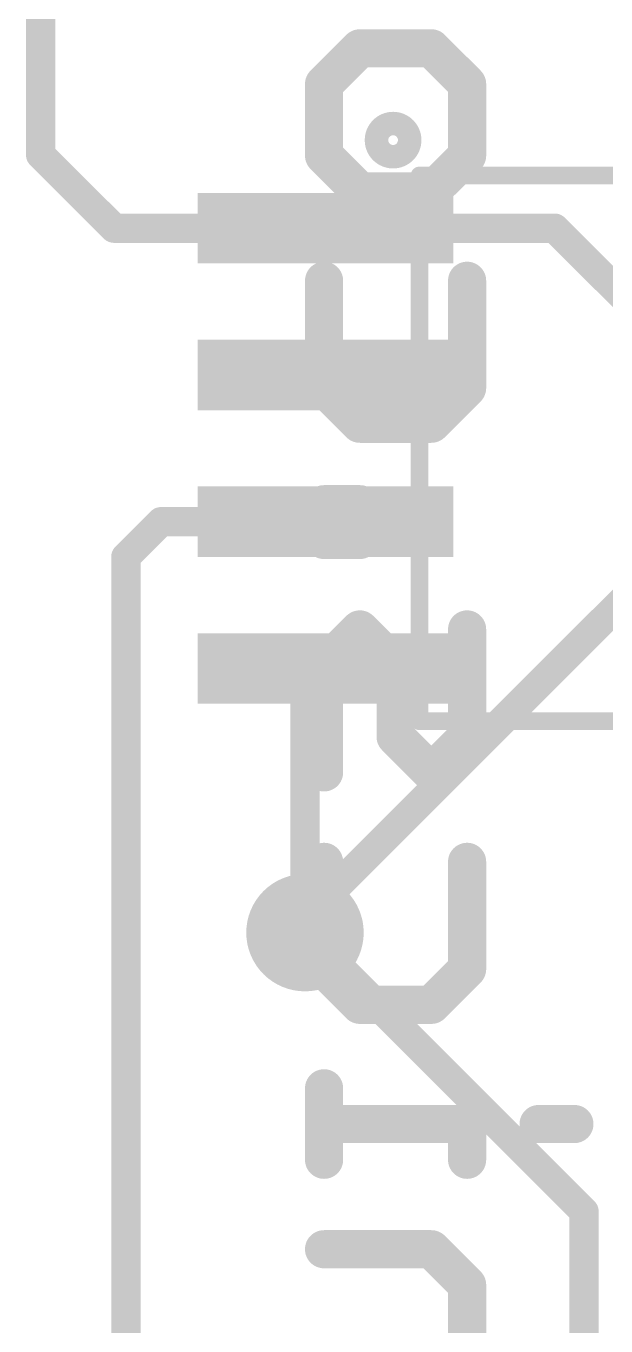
# Model space of a CAD drawing. Extents: x -16 to 96, y -18 to 53.
# Drawn here: x 30.35 to 35.37, y 26.7 to 37.94 of the extents above; entities that cross this region are included whole.
import ezdxf

# ---------------------------------------------------------------- set-up
doc = ezdxf.new("R2010")
doc.units = 0
for name, color, linetype in [('1', 12, 'CONTINUOUS'), ('16', 132, 'CONTINUOUS'), ('18', 110, 'CONTINUOUS'), ('21', 41, 'CONTINUOUS'), ('22', 40, 'CONTINUOUS'), ('51', 53, 'CONTINUOUS')]:
    doc.layers.add(name, color=color, linetype=linetype)

# ---------------------------------------------------------------- blocks, each defined once
blk = doc.blocks.new('RECT')
blk.add_solid([(-0.5, -0.5), (0.5, -0.5), (-0.5, 0.5), (0.5, 0.5)])
blk = doc.blocks.new('ROUNDV')
at = {"const_width": 0.5}
blk.add_lwpolyline([(0, -0.25, 1), (0, 0.25, 1), (0, -0.25)], format="xyb", dxfattribs=at)

msp = doc.modelspace()

# ---------------------------------------------------------------- linework, layer by layer
at = {"layer": '1', "const_width": 0.254}
for points in [[(30.48, 36.83), (30.48, 38.6867)], [(31.115, 36.195), (30.48, 36.83)], [(32.9438, 36.195), (31.115, 36.195)], [(32.9438, 36.195), (34.925, 36.195)], [(34.925, 36.195), (35.56, 35.56)], [(31.5214, 33.655), (31.2166, 33.3502)], [(32.9438, 33.655), (31.5214, 33.655)], [(31.2166, 33.3502), (31.2166, 25.8064)], [(32.766, 32.2072), (32.9438, 32.385)], [(32.766, 32.2072), (32.766, 30.099)]]:
    msp.add_lwpolyline(points, dxfattribs=at)
at = {"layer": '1', "const_width": 0.127}
for points in [[(30.5249, 36.8749, 1), (30.4351, 36.7851)], [(30.4165, 36.83, 1), (30.5435, 36.83)], [(31.115, 36.2585, 1), (31.115, 36.1315)], [(31.0701, 36.1501, 1), (31.1599, 36.2399)], [(32.9438, 36.2585, 1), (32.9438, 36.1315)], [(32.9438, 36.1315, 1), (32.9438, 36.2585)], [(34.9699, 36.2399, 1), (34.8801, 36.1501)], [(34.925, 36.1315, 1), (34.925, 36.2585)], [(31.5214, 33.7185, 1), (31.5214, 33.5915)], [(31.5663, 33.6101, 1), (31.4765, 33.6999)], [(32.9438, 33.5915, 1), (32.9438, 33.7185)], [(31.2801, 33.3502, 1), (31.1531, 33.3502)], [(31.1717, 33.3951, 1), (31.2615, 33.3053)], [(32.9887, 32.3401, 1), (32.8989, 32.4299)], [(32.8295, 32.2072, 1), (32.7025, 32.2072)], [(32.7211, 32.2521, 1), (32.8109, 32.1623)], [(32.7025, 30.099, 1), (32.8295, 30.099)]]:
    msp.add_lwpolyline(points, format="xyb", dxfattribs=at)
at = {"layer": '16', "const_width": 0.254}
for points in [[(32.766, 30.226), (44.45, 41.91)], [(32.766, 30.099), (32.766, 30.226)], [(32.766, 30.099), (35.179, 27.686)], [(35.179, 27.686), (35.179, 15.5956)]]:
    msp.add_lwpolyline(points, dxfattribs=at)
at = {"layer": '16', "const_width": 0.127}
for points in [[(32.8295, 30.226, 1), (32.7025, 30.226)], [(32.7211, 30.2709, 1), (32.8109, 30.1811)], [(32.8109, 30.1439, 1), (32.7211, 30.0541)], [(32.7025, 30.099, 1), (32.8295, 30.099)], [(35.2425, 27.686, 1), (35.1155, 27.686)], [(35.1341, 27.6411, 1), (35.2239, 27.7309)]]:
    msp.add_lwpolyline(points, format="xyb", dxfattribs=at)
at = {"layer": '21'}
for points, const_width in [([(33.528, 36.8134, 1), (33.528, 37.1006, 1), (33.528, 36.8134)], 0.2032), ([(33.757, 36.6901, 1), (33.757, 36.6139)], 0.0762), ([(33.757, 31.9661, 1), (33.757, 31.8899)], 0.0762)]:
    msp.add_lwpolyline(points, format="xyb", dxfattribs=dict(at, const_width=const_width))
at = {"layer": '21', "const_width": 0.1524}
for points in [[(37.363, 36.652), (33.757, 36.652)], [(33.757, 31.928), (37.363, 31.928)]]:
    msp.add_lwpolyline(points, dxfattribs=at)
at = {"layer": '22', "const_width": 0.3302}
for points in [[(32.9311, 37.442), (33.2404, 37.7513)], [(33.2404, 37.7513), (33.859, 37.7513)], [(33.859, 37.7513), (34.1683, 37.442)], [(32.9311, 36.8234), (32.9311, 37.442)], [(34.1683, 37.442), (34.1683, 36.8234)], [(33.2404, 36.5141), (32.9311, 36.8234)], [(34.1683, 36.8234), (33.859, 36.5141)], [(33.859, 36.5141), (33.2404, 36.5141)], [(32.9311, 34.812), (32.9311, 35.7399)], [(34.1683, 35.7399), (34.1683, 34.812)], [(33.2404, 34.5027), (32.9311, 34.812)], [(34.1683, 34.812), (33.859, 34.5027)], [(33.859, 34.5027), (33.2404, 34.5027)], [(33.2404, 33.8064), (32.9311, 33.8064)], [(32.9311, 33.8064), (32.9311, 33.4971)], [(33.2404, 33.4971), (33.2404, 33.8064)], [(32.9311, 33.4971), (33.2404, 33.4971)], [(32.9311, 32.4136), (33.2404, 32.7229)], [(33.2404, 32.7229), (33.5497, 32.4136)], [(34.1683, 31.795), (34.1683, 32.7229)], [(32.9311, 31.4857), (32.9311, 32.4136)], [(33.5497, 32.4136), (33.5497, 31.795)], [(33.5497, 31.795), (33.859, 31.4857)], [(33.859, 31.4857), (34.1683, 31.795)], [(32.9311, 29.7836), (32.9311, 30.7115)], [(34.1683, 30.7115), (34.1683, 29.7836)], [(33.2404, 29.4743), (32.9311, 29.7836)], [(34.1683, 29.7836), (33.859, 29.4743)], [(33.859, 29.4743), (33.2404, 29.4743)], [(32.9311, 28.1334), (32.9311, 28.752)], [(34.1683, 28.4427), (32.9311, 28.4427)], [(34.1683, 28.1334), (34.1683, 28.4427)], [(35.0962, 28.4427), (34.7869, 28.4427)], [(33.859, 27.3593), (32.9311, 27.3593)], [(34.1683, 27.05), (33.859, 27.3593)], [(34.1683, 26.1221), (34.1683, 27.05)]]:
    msp.add_lwpolyline(points, dxfattribs=at)
at = {"layer": '22', "const_width": 0.1651}
for points in [[(33.2404, 37.8339, 1), (33.2404, 37.6688)], [(33.2988, 37.6929, 1), (33.182, 37.8097)], [(33.9174, 37.8097, 1), (33.8006, 37.6929)], [(33.859, 37.6688, 1), (33.859, 37.8339)], [(32.8727, 37.5004, 1), (32.9895, 37.3836)], [(33.0136, 37.442, 1), (32.8486, 37.442)], [(34.2508, 37.442, 1), (34.0857, 37.442)], [(34.1099, 37.3836, 1), (34.2267, 37.5004)], [(32.9895, 36.8818, 1), (32.8727, 36.765)], [(32.8486, 36.8234, 1), (33.0136, 36.8234)], [(34.0857, 36.8234, 1), (34.2508, 36.8234)], [(34.2267, 36.765, 1), (34.1099, 36.8818)], [(33.2404, 36.5967, 1), (33.2404, 36.4316)], [(33.859, 36.4316, 1), (33.859, 36.5967)], [(33.182, 36.4557, 1), (33.2988, 36.5725)], [(33.8006, 36.5725, 1), (33.9174, 36.4557)], [(33.0136, 35.7399, 1), (32.8486, 35.7399)], [(34.2508, 35.7399, 1), (34.0857, 35.7399)], [(32.9895, 34.8704, 1), (32.8727, 34.7537)], [(32.8486, 34.812, 1), (33.0136, 34.812)], [(34.0857, 34.812, 1), (34.2508, 34.812)], [(34.2267, 34.7537, 1), (34.1099, 34.8704)], [(33.2404, 34.5853, 1), (33.2404, 34.4202)], [(33.859, 34.4202, 1), (33.859, 34.5853)], [(33.182, 34.4444, 1), (33.2988, 34.5611)], [(33.8006, 34.5611, 1), (33.9174, 34.4444)], [(32.9311, 33.8889, 1), (32.9311, 33.7238)], [(33.0136, 33.8064, 1), (32.8486, 33.8064)], [(33.3229, 33.8064, 1), (33.1578, 33.8064)], [(33.2404, 33.7238, 1), (33.2404, 33.8889)], [(32.9311, 33.5796, 1), (32.9311, 33.4145)], [(33.2404, 33.4145, 1), (33.2404, 33.5796)], [(32.8486, 33.4971, 1), (33.0136, 33.4971)], [(33.1578, 33.4971, 1), (33.3229, 33.4971)], [(33.2988, 32.7813, 1), (33.182, 32.6645)], [(33.2988, 32.6645, 1), (33.182, 32.7813)], [(34.2508, 32.7229, 1), (34.0857, 32.7229)], [(32.8727, 32.472, 1), (32.9895, 32.3552)], [(33.0136, 32.4136, 1), (32.8486, 32.4136)], [(33.6322, 32.4136, 1), (33.4671, 32.4136)], [(33.4913, 32.3552, 1), (33.6081, 32.472)], [(33.6081, 31.8534, 1), (33.4913, 31.7366)], [(34.2267, 31.7366, 1), (34.1099, 31.8534)], [(33.4671, 31.795, 1), (33.6322, 31.795)], [(34.0857, 31.795, 1), (34.2508, 31.795)], [(33.8006, 31.5441, 1), (33.9174, 31.4273)], [(33.8006, 31.4273, 1), (33.9174, 31.5441)], [(32.8486, 31.4857, 1), (33.0136, 31.4857)], [(33.0136, 30.7115, 1), (32.8486, 30.7115)], [(34.2508, 30.7115, 1), (34.0857, 30.7115)], [(32.9895, 29.842, 1), (32.8727, 29.7253)], [(34.2267, 29.7253, 1), (34.1099, 29.842)], [(32.8486, 29.7836, 1), (33.0136, 29.7836)], [(34.0857, 29.7836, 1), (34.2508, 29.7836)], [(33.2404, 29.5569, 1), (33.2404, 29.3918)], [(33.182, 29.416, 1), (33.2988, 29.5327)], [(33.8006, 29.5327, 1), (33.9174, 29.416)], [(33.859, 29.3918, 1), (33.859, 29.5569)], [(33.0136, 28.752, 1), (32.8486, 28.752)], [(32.9311, 28.5253, 1), (32.9311, 28.3602)], [(34.2508, 28.4427, 1), (34.0857, 28.4427)], [(34.1683, 28.3602, 1), (34.1683, 28.5253)], [(34.7869, 28.5253, 1), (34.7869, 28.3602)], [(35.0962, 28.3602, 1), (35.0962, 28.5253)], [(32.8486, 28.1334, 1), (33.0136, 28.1334)], [(34.0857, 28.1334, 1), (34.2508, 28.1334)], [(32.9311, 27.4418, 1), (32.9311, 27.2767)], [(33.9174, 27.4176, 1), (33.8006, 27.3009)], [(33.859, 27.2767, 1), (33.859, 27.4418)], [(34.2508, 27.05, 1), (34.0857, 27.05)], [(34.1099, 26.9916, 1), (34.2267, 27.1083)]]:
    msp.add_lwpolyline(points, format="xyb", dxfattribs=at)
at = {"layer": '51', "const_width": 0.1524}
msp.add_lwpolyline([(33.757, 36.652), (33.757, 31.928)], dxfattribs=at)
at = {"layer": '51', "const_width": 0.0762}
for points in [[(33.7951, 36.652, 1), (33.7189, 36.652)], [(33.7189, 31.928, 1), (33.7951, 31.928)]]:
    msp.add_lwpolyline(points, format="xyb", dxfattribs=at)

# ---------------------------------------------------------------- block references
at = {"layer": '1', "xscale": 0.6096, "yscale": 2.2098, "rotation": 270}
for p in [(32.9438, 36.195), (32.9438, 34.925), (32.9438, 33.655), (32.9438, 32.385)]:
    msp.add_blockref('RECT', p, dxfattribs=at)
at = {"layer": '18', "xscale": 1.016, "yscale": 1.016}
msp.add_blockref('ROUNDV', (32.766, 30.099), dxfattribs=at)
msp.add_blockref('ROUNDV', (32.766, 30.099), dxfattribs=at)
at = {"layer": '51', "xscale": 0.3556, "yscale": 1.016, "rotation": 270}
for p in [(33.1978, 36.195), (33.1978, 34.925), (33.1978, 33.655), (33.1978, 32.385)]:
    msp.add_blockref('RECT', p, dxfattribs=at)

doc.saveas('drawing.dxf')
